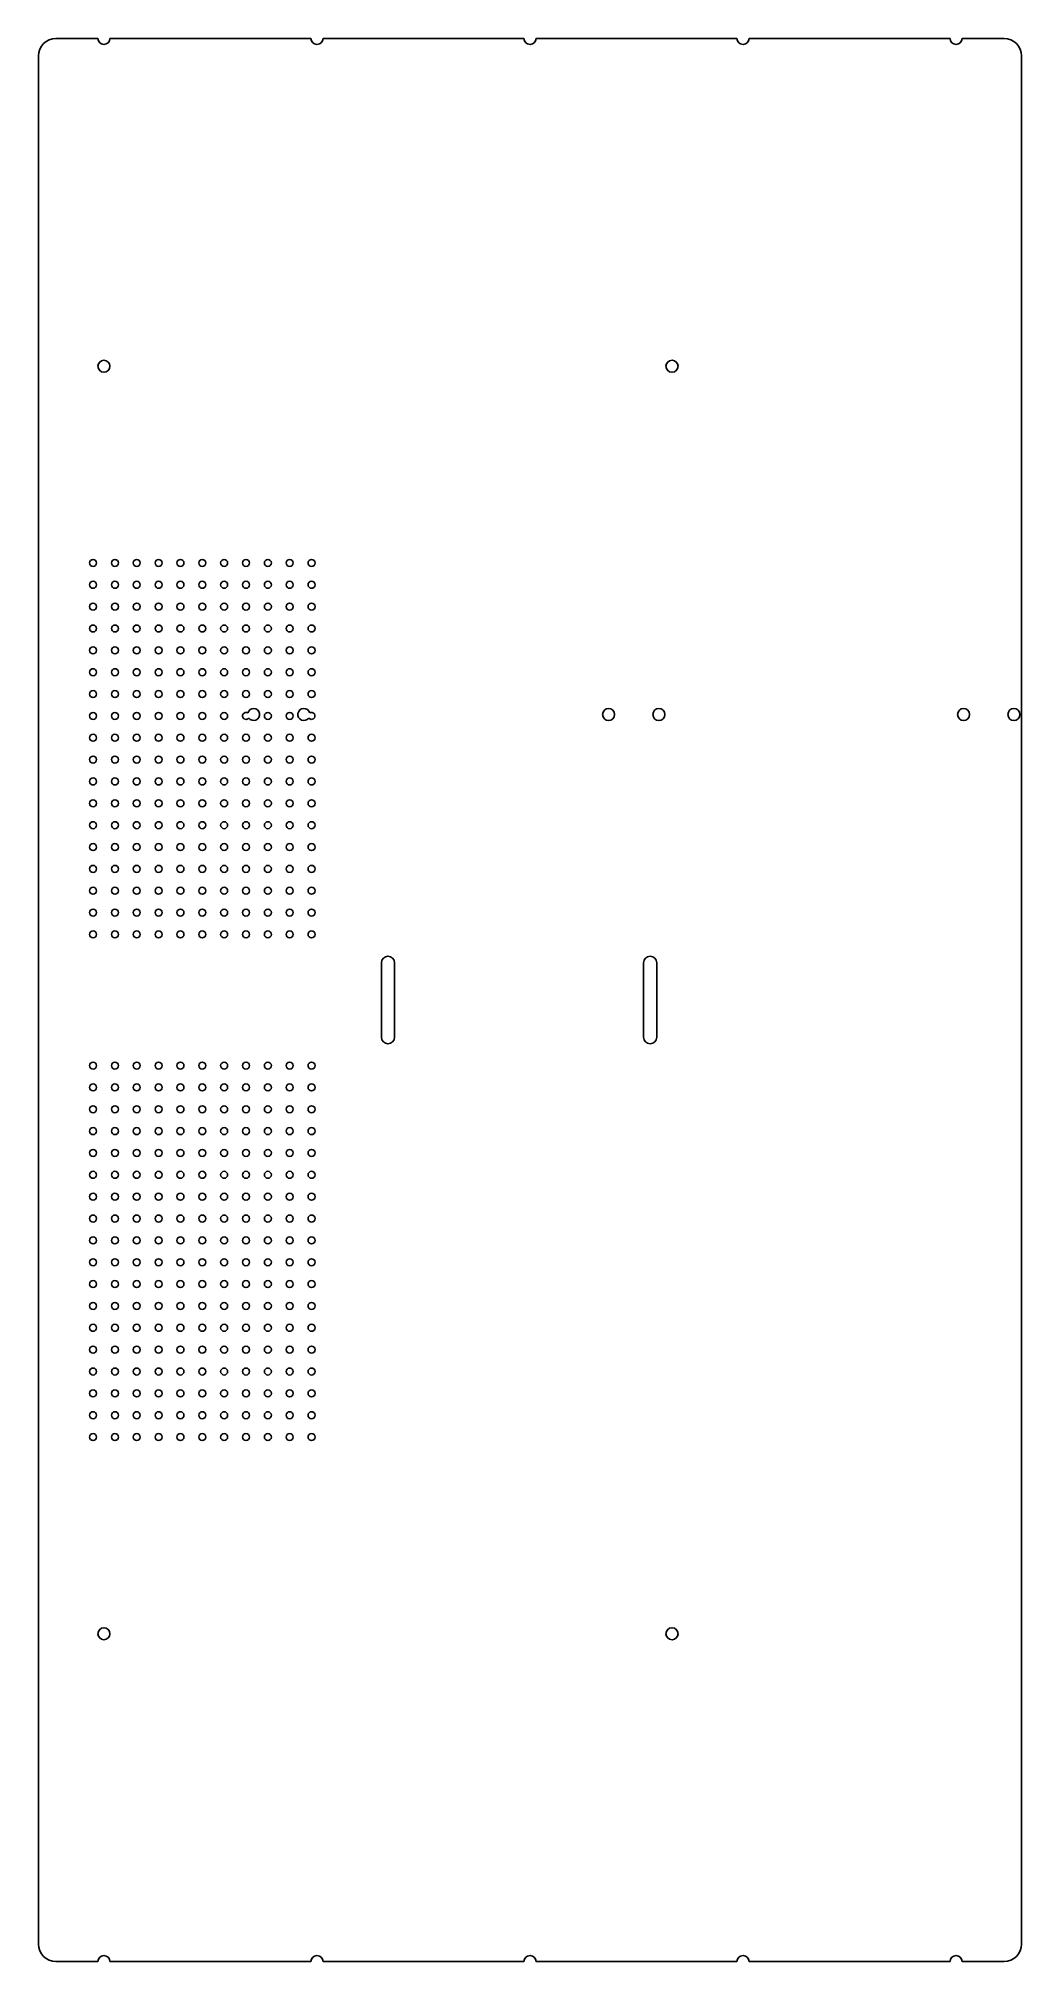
# Model space of a CAD drawing. Header units: millimetres. Extents: x -670 to -220, y -440 to 440.
import ezdxf

# ---------------------------------------------------------------- set-up
doc = ezdxf.new("R2010")
doc.units = ezdxf.units.MM

msp = doc.modelspace()

# ---------------------------------------------------------------- linework, layer by layer
for p, q in [((-670, 432), (-670, -432)), ((-642.75, 440), (-662, 440)), ((-545.25, 440), (-637.25, 440)), ((-447.75, 440), (-539.75, 440)), ((-350.25, 440), (-442.25, 440)), ((-252.75, 440), (-344.75, 440)), ((-228, 440), (-247.25, 440)), ((-220, -432), (-220, 432)), ((-513, -17), (-513, 17)), ((-507, 17), (-507, -17)), ((-393, -17), (-393, 17)), ((-387, 17), (-387, -17)), ((-662, -440), (-642.75, -440)), ((-637.25, -440), (-545.25, -440)), ((-539.75, -440), (-447.75, -440)), ((-442.25, -440), (-350.25, -440)), ((-344.75, -440), (-252.75, -440)), ((-247.25, -440), (-228, -440))]:
    msp.add_line(p, q)
for centre, radius in [((-640, 290), 2.75), ((-380, 290), 2.75), ((-645, 200), 1.6), ((-635, 200), 1.6), ((-625, 200), 1.6), ((-615, 200), 1.6), ((-605, 200), 1.6), ((-595, 200), 1.6), ((-585, 200), 1.6), ((-575, 200), 1.6), ((-565, 200), 1.6), ((-555, 200), 1.6), ((-545, 200), 1.6), ((-645, 190), 1.6), ((-635, 190), 1.6), ((-625, 190), 1.6), ((-615, 190), 1.6), ((-605, 190), 1.6), ((-595, 190), 1.6), ((-585, 190), 1.6), ((-575, 190), 1.6), ((-565, 190), 1.6), ((-555, 190), 1.6), ((-545, 190), 1.6), ((-645, 180), 1.6), ((-635, 180), 1.6), ((-625, 180), 1.6), ((-615, 180), 1.6), ((-605, 180), 1.6), ((-595, 180), 1.6), ((-585, 180), 1.6), ((-575, 180), 1.6), ((-565, 180), 1.6), ((-555, 180), 1.6), ((-545, 180), 1.6), ((-645, 170), 1.6), ((-635, 170), 1.6), ((-625, 170), 1.6), ((-615, 170), 1.6), ((-605, 170), 1.6), ((-595, 170), 1.6), ((-585, 170), 1.6), ((-575, 170), 1.6), ((-565, 170), 1.6), ((-555, 170), 1.6), ((-545, 170), 1.6), ((-645, 160), 1.6), ((-635, 160), 1.6), ((-625, 160), 1.6), ((-615, 160), 1.6), ((-605, 160), 1.6), ((-595, 160), 1.6), ((-585, 160), 1.6), ((-575, 160), 1.6), ((-565, 160), 1.6), ((-555, 160), 1.6), ((-545, 160), 1.6), ((-645, 150), 1.6), ((-635, 150), 1.6), ((-625, 150), 1.6), ((-615, 150), 1.6), ((-605, 150), 1.6), ((-595, 150), 1.6), ((-585, 150), 1.6), ((-575, 150), 1.6), ((-565, 150), 1.6), ((-555, 150), 1.6), ((-545, 150), 1.6), ((-645, 140), 1.6), ((-635, 140), 1.6), ((-625, 140), 1.6), ((-615, 140), 1.6), ((-605, 140), 1.6), ((-595, 140), 1.6), ((-585, 140), 1.6), ((-575, 140), 1.6), ((-565, 140), 1.6), ((-555, 140), 1.6), ((-545, 140), 1.6), ((-409, 130.64), 2.75), ((-386, 130.64), 2.75), ((-246.5, 130.64), 2.75), ((-223.5, 130.64), 2.75), ((-645, 130), 1.6), ((-635, 130), 1.6), ((-625, 130), 1.6), ((-615, 130), 1.6), ((-605, 130), 1.6), ((-595, 130), 1.6), ((-585, 130), 1.6), ((-565, 130), 1.6), ((-555, 130), 1.6), ((-645, 120), 1.6), ((-635, 120), 1.6), ((-625, 120), 1.6), ((-615, 120), 1.6), ((-605, 120), 1.6), ((-595, 120), 1.6), ((-585, 120), 1.6), ((-575, 120), 1.6), ((-565, 120), 1.6), ((-555, 120), 1.6), ((-545, 120), 1.6), ((-645, 110), 1.6), ((-635, 110), 1.6), ((-625, 110), 1.6), ((-615, 110), 1.6), ((-605, 110), 1.6), ((-595, 110), 1.6), ((-585, 110), 1.6), ((-575, 110), 1.6), ((-565, 110), 1.6), ((-555, 110), 1.6), ((-545, 110), 1.6), ((-645, 100), 1.6), ((-635, 100), 1.6), ((-625, 100), 1.6), ((-615, 100), 1.6), ((-605, 100), 1.6), ((-595, 100), 1.6), ((-585, 100), 1.6), ((-575, 100), 1.6), ((-565, 100), 1.6), ((-555, 100), 1.6), ((-545, 100), 1.6), ((-645, 90), 1.6), ((-635, 90), 1.6), ((-625, 90), 1.6), ((-615, 90), 1.6), ((-605, 90), 1.6), ((-595, 90), 1.6), ((-585, 90), 1.6), ((-575, 90), 1.6), ((-565, 90), 1.6), ((-555, 90), 1.6), ((-545, 90), 1.6), ((-645, 80), 1.6), ((-635, 80), 1.6), ((-625, 80), 1.6), ((-615, 80), 1.6), ((-605, 80), 1.6), ((-595, 80), 1.6), ((-585, 80), 1.6), ((-575, 80), 1.6), ((-565, 80), 1.6), ((-555, 80), 1.6), ((-545, 80), 1.6), ((-645, 70), 1.6), ((-635, 70), 1.6), ((-625, 70), 1.6), ((-615, 70), 1.6), ((-605, 70), 1.6), ((-595, 70), 1.6), ((-585, 70), 1.6), ((-575, 70), 1.6), ((-565, 70), 1.6), ((-555, 70), 1.6), ((-545, 70), 1.6), ((-645, 60), 1.6), ((-635, 60), 1.6), ((-625, 60), 1.6), ((-615, 60), 1.6), ((-605, 60), 1.6), ((-595, 60), 1.6), ((-585, 60), 1.6), ((-575, 60), 1.6), ((-565, 60), 1.6), ((-555, 60), 1.6), ((-545, 60), 1.6), ((-645, 50), 1.6), ((-635, 50), 1.6), ((-625, 50), 1.6), ((-615, 50), 1.6), ((-605, 50), 1.6), ((-595, 50), 1.6), ((-585, 50), 1.6), ((-575, 50), 1.6), ((-565, 50), 1.6), ((-555, 50), 1.6), ((-545, 50), 1.6), ((-645, 40), 1.6), ((-635, 40), 1.6), ((-625, 40), 1.6), ((-615, 40), 1.6), ((-605, 40), 1.6), ((-595, 40), 1.6), ((-585, 40), 1.6), ((-575, 40), 1.6), ((-565, 40), 1.6), ((-555, 40), 1.6), ((-545, 40), 1.6), ((-645, 30), 1.6), ((-635, 30), 1.6), ((-625, 30), 1.6), ((-615, 30), 1.6), ((-605, 30), 1.6), ((-595, 30), 1.6), ((-585, 30), 1.6), ((-575, 30), 1.6), ((-565, 30), 1.6), ((-555, 30), 1.6), ((-545, 30), 1.6), ((-645, -30), 1.6), ((-635, -30), 1.6), ((-625, -30), 1.6), ((-615, -30), 1.6), ((-605, -30), 1.6), ((-595, -30), 1.6), ((-585, -30), 1.6), ((-575, -30), 1.6), ((-565, -30), 1.6), ((-555, -30), 1.6), ((-545, -30), 1.6), ((-645, -40), 1.6), ((-635, -40), 1.6), ((-625, -40), 1.6), ((-615, -40), 1.6), ((-605, -40), 1.6), ((-595, -40), 1.6), ((-585, -40), 1.6), ((-575, -40), 1.6), ((-565, -40), 1.6), ((-555, -40), 1.6), ((-545, -40), 1.6), ((-645, -50), 1.6), ((-635, -50), 1.6), ((-625, -50), 1.6), ((-615, -50), 1.6), ((-605, -50), 1.6), ((-595, -50), 1.6), ((-585, -50), 1.6), ((-575, -50), 1.6), ((-565, -50), 1.6), ((-555, -50), 1.6), ((-545, -50), 1.6), ((-645, -60), 1.6), ((-635, -60), 1.6), ((-625, -60), 1.6), ((-615, -60), 1.6), ((-605, -60), 1.6), ((-595, -60), 1.6), ((-585, -60), 1.6), ((-575, -60), 1.6), ((-565, -60), 1.6), ((-555, -60), 1.6), ((-545, -60), 1.6), ((-645, -70), 1.6), ((-635, -70), 1.6), ((-625, -70), 1.6), ((-615, -70), 1.6), ((-605, -70), 1.6), ((-595, -70), 1.6), ((-585, -70), 1.6), ((-575, -70), 1.6), ((-565, -70), 1.6), ((-555, -70), 1.6), ((-545, -70), 1.6), ((-645, -80), 1.6), ((-635, -80), 1.6), ((-625, -80), 1.6), ((-615, -80), 1.6), ((-605, -80), 1.6), ((-595, -80), 1.6), ((-585, -80), 1.6), ((-575, -80), 1.6), ((-565, -80), 1.6), ((-555, -80), 1.6), ((-545, -80), 1.6), ((-645, -90), 1.6), ((-635, -90), 1.6), ((-625, -90), 1.6), ((-615, -90), 1.6), ((-605, -90), 1.6), ((-595, -90), 1.6), ((-585, -90), 1.6), ((-575, -90), 1.6), ((-565, -90), 1.6), ((-555, -90), 1.6), ((-545, -90), 1.6), ((-645, -100), 1.6), ((-635, -100), 1.6), ((-625, -100), 1.6), ((-615, -100), 1.6), ((-605, -100), 1.6), ((-595, -100), 1.6), ((-585, -100), 1.6), ((-575, -100), 1.6), ((-565, -100), 1.6), ((-555, -100), 1.6), ((-545, -100), 1.6), ((-645, -110), 1.6), ((-635, -110), 1.6), ((-625, -110), 1.6), ((-615, -110), 1.6), ((-605, -110), 1.6), ((-595, -110), 1.6), ((-585, -110), 1.6), ((-575, -110), 1.6), ((-565, -110), 1.6), ((-555, -110), 1.6), ((-545, -110), 1.6), ((-645, -120), 1.6), ((-635, -120), 1.6), ((-625, -120), 1.6), ((-615, -120), 1.6), ((-605, -120), 1.6), ((-595, -120), 1.6), ((-585, -120), 1.6), ((-575, -120), 1.6), ((-565, -120), 1.6), ((-555, -120), 1.6), ((-545, -120), 1.6), ((-645, -130), 1.6), ((-635, -130), 1.6), ((-625, -130), 1.6), ((-615, -130), 1.6), ((-605, -130), 1.6), ((-595, -130), 1.6), ((-585, -130), 1.6), ((-575, -130), 1.6), ((-565, -130), 1.6), ((-555, -130), 1.6), ((-545, -130), 1.6), ((-645, -140), 1.6), ((-635, -140), 1.6), ((-625, -140), 1.6), ((-615, -140), 1.6), ((-605, -140), 1.6), ((-595, -140), 1.6), ((-585, -140), 1.6), ((-575, -140), 1.6), ((-565, -140), 1.6), ((-555, -140), 1.6), ((-545, -140), 1.6), ((-645, -150), 1.6), ((-635, -150), 1.6), ((-625, -150), 1.6), ((-615, -150), 1.6), ((-605, -150), 1.6), ((-595, -150), 1.6), ((-585, -150), 1.6), ((-575, -150), 1.6), ((-565, -150), 1.6), ((-555, -150), 1.6), ((-545, -150), 1.6), ((-645, -160), 1.6), ((-635, -160), 1.6), ((-625, -160), 1.6), ((-615, -160), 1.6), ((-605, -160), 1.6), ((-595, -160), 1.6), ((-585, -160), 1.6), ((-575, -160), 1.6), ((-565, -160), 1.6), ((-555, -160), 1.6), ((-545, -160), 1.6), ((-645, -170), 1.6), ((-635, -170), 1.6), ((-625, -170), 1.6), ((-615, -170), 1.6), ((-605, -170), 1.6), ((-595, -170), 1.6), ((-585, -170), 1.6), ((-575, -170), 1.6), ((-565, -170), 1.6), ((-555, -170), 1.6), ((-545, -170), 1.6), ((-645, -180), 1.6), ((-635, -180), 1.6), ((-625, -180), 1.6), ((-615, -180), 1.6), ((-605, -180), 1.6), ((-595, -180), 1.6), ((-585, -180), 1.6), ((-575, -180), 1.6), ((-565, -180), 1.6), ((-555, -180), 1.6), ((-545, -180), 1.6), ((-645, -190), 1.6), ((-635, -190), 1.6), ((-625, -190), 1.6), ((-615, -190), 1.6), ((-605, -190), 1.6), ((-595, -190), 1.6), ((-585, -190), 1.6), ((-575, -190), 1.6), ((-565, -190), 1.6), ((-555, -190), 1.6), ((-545, -190), 1.6), ((-645, -200), 1.6), ((-635, -200), 1.6), ((-625, -200), 1.6), ((-615, -200), 1.6), ((-605, -200), 1.6), ((-595, -200), 1.6), ((-585, -200), 1.6), ((-575, -200), 1.6), ((-565, -200), 1.6), ((-555, -200), 1.6), ((-545, -200), 1.6), ((-640, -290), 2.75), ((-380, -290), 2.75)]:
    msp.add_circle(centre, radius)
for centre, radius, start, end in [((-662, 432), 8, 90, 180), ((-640, 440), 2.75, 180, 360), ((-542.5, 440), 2.75, 180, 360), ((-445, 440), 2.75, 180, 360), ((-347.5, 440), 2.75, 180, 360), ((-250, 440), 2.75, 180, 360), ((-228, 432), 8, 0, 90), ((-571.5, 130.64), 2.75, -144.13281, 164.85674), ((-548.5, 130.64), 2.75, 15.14326, 324.13281), ((-575, 130), 1.6, 58.1004, 322.62353), ((-545, 130), 1.6, -142.62353, 121.8996), ((-510, 17), 3, -360, -180), ((-390, 17), 3, -360, -180), ((-510, -17), 3, -180, 0), ((-390, -17), 3, -180, 0), ((-662, -432), 8, -180, -90), ((-640, -440), 2.75, 0, 180), ((-542.5, -440), 2.75, 0, 180), ((-445, -440), 2.75, 0, 180), ((-347.5, -440), 2.75, 0, 180), ((-250, -440), 2.75, 0, 180), ((-228, -432), 8, -90, 0)]:
    msp.add_arc(centre, radius, start, end)

doc.saveas('drawing.dxf')
